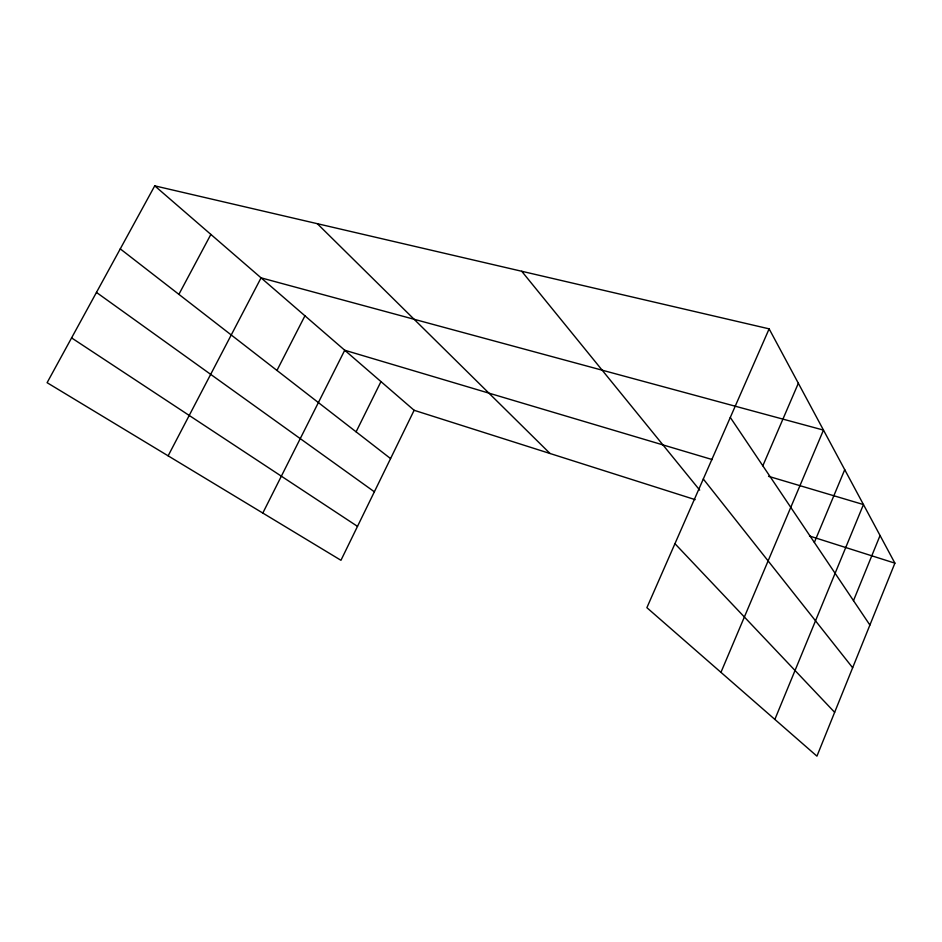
<?xml version="1.0" encoding="UTF-8"?>
<svg xmlns="http://www.w3.org/2000/svg" width="942" height="942" viewBox="0 0 942 942"><rect width="100%" height="100%" fill="white"/><g stroke="black" fill="none" stroke-linecap="round" stroke-linejoin="round"><path stroke-width="1.41" d="M769.131 328.852L894.9 563.151L816.938 756.155L646.883 607.684L769.131 328.852L154.735 185.845L47.1 382.688L340.957 560.29L414.127 410.288L154.735 185.845M853.487 600.643L880.063 535.503M774.854 719.417L863.449 504.559L768.531 476.322M814.359 542.439L844.727 469.681M720.948 672.352L823.473 430.094L261.064 277.843L168.135 455.834M762.832 465.807L798.345 383.264M356.1 431.836L380.968 381.592M262.806 513.049L344.725 350.236L712.258 459.578M276.96 370.442L304.937 315.805M178.886 294.351L210.867 234.417M414.127 410.288L695.149 499.637M809.484 535.998L894.9 563.151M71.592 337.907L357.501 526.378M96.461 292.42L374.363 491.795M120.27 248.876L390.565 458.577M317.313 223.69L550.046 453.502M674.943 543.675L834.647 712.329M521.727 271.261L699.694 490.111M703.309 479.007L852.651 667.748M730.297 417.424L869.902 625.052"/></g></svg>
